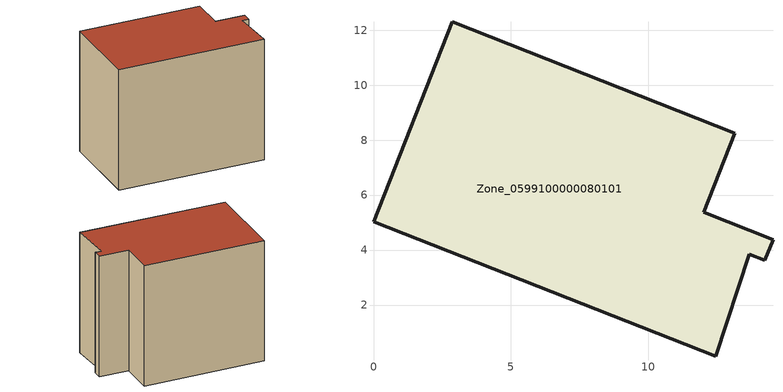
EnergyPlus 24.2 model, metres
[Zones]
Zone_0599100000080101
 floor ground (C_G): 2.86,12.3 13.14,8.25 12.01,5.37 14.53,4.38 14.23,3.63 13.66,3.85 12.44,0.14 0,5.04 z0
 wall outside (C_F): 13.14,8.25 2.86,12.3 0,5.04 12.44,0.14 13.66,3.85 14.23,3.63 14.53,4.38 12.01,5.37 13.14,8.25 z0:11.31
 roof outside (C_R): 12.44,0.14 13.66,3.85 14.23,3.63 14.53,4.38 12.01,5.37 13.14,8.25 2.86,12.3 0,5.04 z11.31
[BUILDING]
Pand.0599100000080101: North Axis=0; Terrain=City; Loads Convergence Tolerance Value=0.04; Temperature Convergence Tolerance Value=0.4; Solar Distribution=FullExterior; Maximum Number of Warmup Days=25; Minimum Number of Warmup Days=1
[Site:Location]
Rotterdam.The.Hague.AP_ZH_NLD Design_Conditions: Latitude=51.96; Longitude=4.45; Time Zone=1; Elevation=-4.5
[SITE:GROUNDTEMPERATURE:BUILDINGSURFACE]
18, 18, 18, 18, 18, 18, 18, 18, 18, 18, 18, 18
[MATERIAL] Thermal Absorptance=0.9; Solar Absorptance=0.7; Visible Absorptance=0.7
Name | Roughness | Thickness | Conductivity | Density | Specific Heat
G.TI.1946 | MediumSmooth | 0.15 | 1 | 540 | 1210
F.TI.1946 | Rough | 0.3 | 0.857143 | 1920 | 840
R.TI.1946 | MediumRough | 0.2 | 0.1 | 1500 | 1000
[CONSTRUCTION]
C_G: G.TI.1946
C_F: F.TI.1946
C_R: R.TI.1946
[ZONE]
Zone_0599100000080101: Type=1; Multiplier=1; Ceiling Height=Autocalculate; Volume=Autocalculate; Floor Area=autocalculate; Part of Total Floor Area=Yes
[ZONEINFILTRATION:DESIGNFLOWRATE]
Infil_Zone_0599100000080101: Zone or ZoneList or Space or SpaceList=Zone_0599100000080101; Schedule=AlwaysOn; Design Flow Rate Calculation Method=Flow/Area; Flow Rate per Floor Area=0.003; Constant Term Coefficient=1; Temperature Term Coefficient=0; Velocity Term Coefficient=0; Velocity Squared Term Coefficient=0
[HVACTEMPLATE:ZONE:IDEALLOADSAIRSYSTEM]
Zone_0599100000080101: Maximum Heating Supply Air Temperature=50; Minimum Cooling Supply Air Temperature=13; Maximum Heating Supply Air Humidity Ratio=0.0156; Minimum Cooling Supply Air Humidity Ratio=0.0077; Heating Limit=NoLimit; Cooling Limit=NoLimit; Dehumidification Control Type=ConstantSensibleHeatRatio; Cooling Sensible Heat Ratio=0.7; Dehumidification Setpoint=60; Humidification Control Type=None; Humidification Setpoint=30; Outdoor Air Method=None; Outdoor Air Flow Rate per Person=0.00944; Outdoor Air Flow Rate per Zone Floor Area=0; Outdoor Air Flow Rate per Zone=0; Demand Controlled Ventilation Type=None; Outdoor Air Economizer Type=NoEconomizer; Heat Recovery Type=None; Sensible Heat Recovery Effectiveness=0.7; Latent Heat Recovery Effectiveness=0.65
[ZONECONTROL:THERMOSTAT]
ThermostatControl_Zone_0599100000080101: Zone or ZoneList=Zone_0599100000080101; Control Type Schedule=DualSetpointControlType; Control 1=Thermostat_Zone_0599100000080101; Temperature Difference Between Cutout And Setpoint=0
[THERMOSTATSETPOINT:DUALSETPOINT]
Thermostat_Zone_0599100000080101: Heating Setpoint Temperature Schedule=HeatingSetpoint_Zone_0599100000080101; Cooling Setpoint Temperature Schedule=CoolingSetpoint_Zone_0599100000080101
[SCHEDULE:COMPACT]
HeatingSetpoint_Zone_0599100000080101: Through: 12/31, For: AllDays, Until: 24:00, 21
CoolingSetpoint_Zone_0599100000080101: Through: 12/31, For: AllDays, Until: 24:00, 24
DualSetpointControlType: Through: 12/31, For: AllDays, Until: 24:00, 4
AlwaysOn: Through: 12/31, For: AllDays, Until: 24:00, 1
